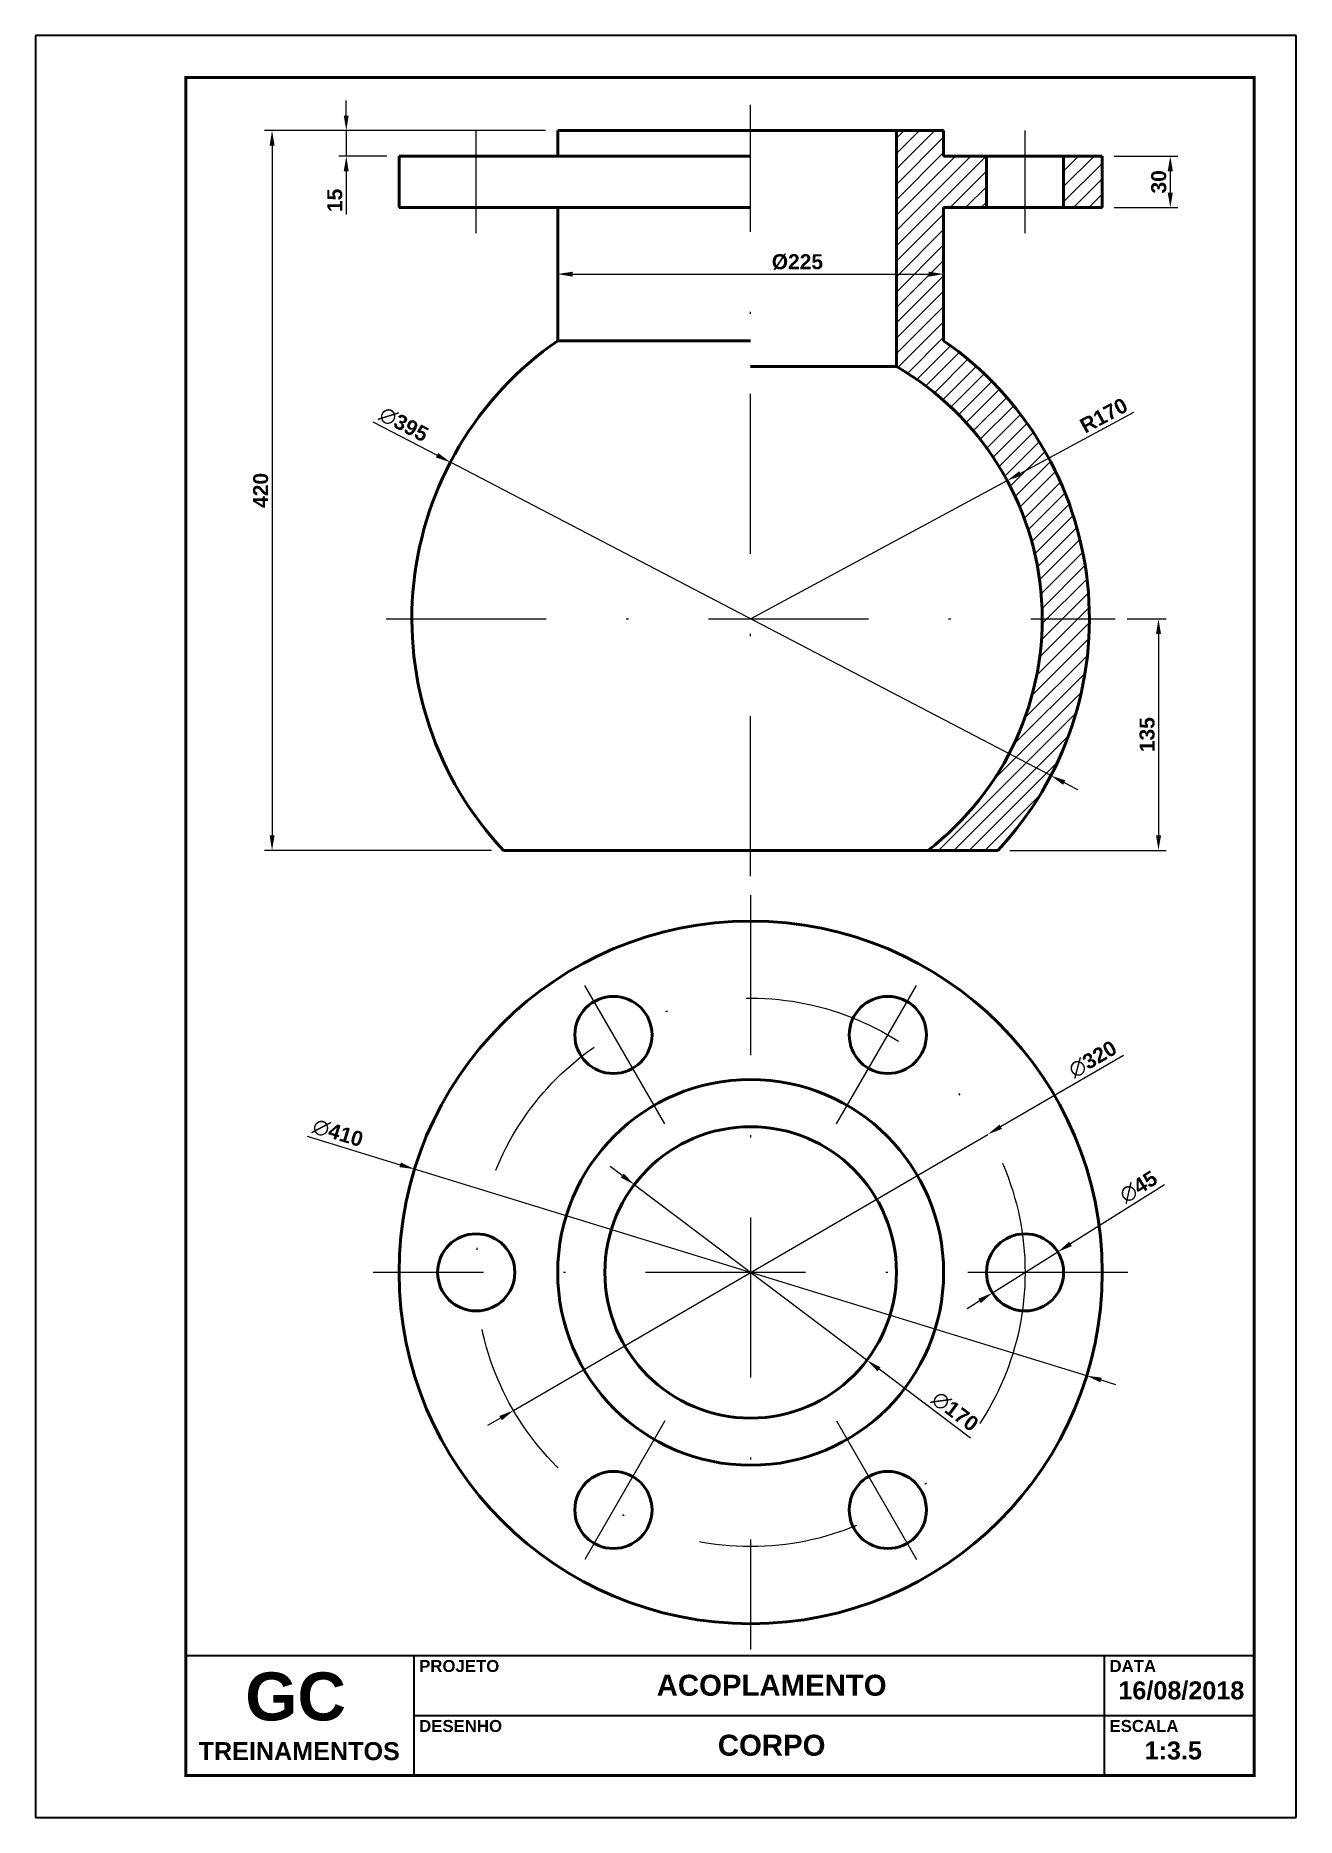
# Paper-space layout 'A4 Retrato' of a CAD drawing. Header units: millimetres. Extents: x 749 to 959, y -164 to 133.
# The model-space entities are those that its viewports show. They can reach past a viewport. Long polylines and large blocks are cut down to what shows.
import ezdxf

# ---------------------------------------------------------------- set-up
doc = ezdxf.new("R2010")
doc.units = ezdxf.units.MM
doc.header["$LTSCALE"] = 0.3
doc.linetypes.add('DASHDOTX2', pattern=[50.8, 25.4, -12.7, 0, -12.7])
for name, color, linetype, lineweight in [('Contorno', 5, 'Continuous', 50), ('cotas', 7, 'Continuous', 9), ('formato', 7, 'Continuous', 35), ('Hachura', 252, 'Continuous', 15), ('Linha de Centro', 46, 'DASHDOTX2', 9)]:
    doc.layers.add(name, color=color, linetype=linetype, lineweight=lineweight)
doc.layers.add('texto', color=102, linetype='Continuous')
doc.styles.add('Cotas', font='')
doc.styles.add('texto', font='')
doc.styles.get('Cotas').set_extended_font_data('Arial', bold=True)
doc.styles.get('texto').set_extended_font_data('Arial', bold=True)
doc.dimstyles.new('Cotas', dxfattribs={"dimscale": 0, "dimtxt": 2.5, "dimasz": 2.5, "dimexe": 1.25, "dimexo": 2, "dimtad": 1, "dimtxsty": 'Cotas', "dimcen": 2.5, "dimclrt": 102, "dimadec": 0, "dimazin": 0, "dimtfac": 1, "dimtmove": 0, "dimatfit": 3, "dimfxl": 1, "dimarcsym": 0})

# ---------------------------------------------------------------- blocks, each defined once
blk = doc.blocks.new('*D27')
at = {"layer": 'cotas', "color": 0, "lineweight": -2, "transparency": 16777216}
for p, q in [((11866.6, 1234.5), (11866.6, 1243.3)), ((11982.8, 1225.8), (11862.2, 1225.8)), ((11866.6, 1225.8), (11866.6, 1210.8)), ((11890.3, 1210.8), (11862.2, 1210.8)), ((11866.6, 1202), (11866.6, 1176.7))]:
    blk.add_line(p, q, dxfattribs=at)
at = {"layer": 'cotas', "color": 0, "transparency": 16777216}
for points in [[(11865.1, 1234.5), (11868, 1234.5), (11866.6, 1225.8)], [(11865.1, 1202), (11868, 1202), (11866.6, 1210.8)]]:
    blk.add_solid(points, dxfattribs=at)
at = {"layer": 'Defpoints', "color": 0, "transparency": 16777216}
for p in [(11989.8, 1225.8), (11866.6, 1210.8), (11897.3, 1210.8)]:
    blk.add_point(p, dxfattribs=at)
at = {"layer": 'cotas', "color": 102, "transparency": 16777216, "insert": (11859.9, 1185), "char_height": 8.75, "attachment_point": 5, "rotation": 90, "style": 'Cotas'}
blk.add_mtext('15', dxfattribs=at)
blk = doc.blocks.new('*D18')
at = {"layer": 'cotas', "color": 0, "lineweight": -2, "transparency": 16777216}
for p, q in [((12314.3, 1210.8), (12351.4, 1210.8)), ((12347, 1202), (12347, 1189.5)), ((12314.3, 1180.8), (12351.4, 1180.8))]:
    blk.add_line(p, q, dxfattribs=at)
at = {"layer": 'cotas', "color": 0, "transparency": 16777216}
for points in [[(12345.5, 1202), (12348.5, 1202), (12347, 1210.8)], [(12345.5, 1189.5), (12348.5, 1189.5), (12347, 1180.8)]]:
    blk.add_solid(points, dxfattribs=at)
at = {"layer": 'Defpoints', "color": 0, "transparency": 16777216}
for p in [(12307.3, 1210.8), (12307.3, 1180.8), (12347, 1180.8)]:
    blk.add_point(p, dxfattribs=at)
at = {"layer": 'cotas', "color": 102, "transparency": 16777216, "insert": (12340.3, 1195.8), "char_height": 8.75, "attachment_point": 5, "rotation": 90, "style": 'Cotas'}
blk.add_mtext('30', dxfattribs=at)
blk = doc.blocks.new('*D26')
at = {"layer": 'cotas', "color": 0, "lineweight": -2, "transparency": 16777216}
for p, q in [((11982.8, 1225.8), (11819, 1225.8)), ((11823.3, 1217), (11823.3, 814.5)), ((11951.2, 805.8), (11819, 805.8))]:
    blk.add_line(p, q, dxfattribs=at)
at = {"layer": 'cotas', "color": 0, "transparency": 16777216}
for points in [[(11821.9, 1217), (11824.8, 1217), (11823.3, 1225.8)], [(11821.9, 814.5), (11824.8, 814.5), (11823.3, 805.8)]]:
    blk.add_solid(points, dxfattribs=at)
at = {"layer": 'Defpoints', "color": 0, "transparency": 16777216}
for p in [(11989.8, 1225.8), (11823.3, 805.8), (11958.2, 805.8)]:
    blk.add_point(p, dxfattribs=at)
at = {"layer": 'cotas', "color": 102, "transparency": 16777216, "insert": (11816.7, 1015.8), "char_height": 8.75, "attachment_point": 5, "rotation": 90, "style": 'Cotas'}
blk.add_mtext('420', dxfattribs=at)
blk = doc.blocks.new('*D25')
at = {"layer": 'cotas', "color": 0, "lineweight": -2, "transparency": 16777216}
for p, q in [((11989.8, 1149), (11989.8, 1146.3)), ((12214.8, 1149), (12214.8, 1146.3)), ((11998.6, 1142), (12206.1, 1142))]:
    blk.add_line(p, q, dxfattribs=at)
at = {"layer": 'cotas', "color": 0, "transparency": 16777216}
for points in [[(11998.6, 1143.4), (11998.6, 1140.5), (11989.8, 1142)], [(12206.1, 1143.4), (12206.1, 1140.5), (12214.8, 1142)]]:
    blk.add_solid(points, dxfattribs=at)
at = {"layer": 'Defpoints', "color": 0, "transparency": 16777216}
for p in [(11989.8, 1142), (12214.8, 1142), (12214.8, 1142)]:
    blk.add_point(p, dxfattribs=at)
at = {"layer": 'cotas', "color": 102, "transparency": 16777216, "insert": (12129.6, 1149), "char_height": 8.75, "attachment_point": 5, "style": 'Cotas'}
blk.add_mtext('%%C225', dxfattribs=at)
blk = doc.blocks.new('*D24')
at = {"layer": 'cotas', "color": 0, "lineweight": -2, "transparency": 16777216}
for p, q in [((12321.8, 940.8), (12344.5, 940.8)), ((12340.1, 932), (12340.1, 814.5)), ((12253.5, 805.8), (12344.5, 805.8))]:
    blk.add_line(p, q, dxfattribs=at)
at = {"layer": 'cotas', "color": 0, "transparency": 16777216}
for points in [[(12338.7, 932), (12341.6, 932), (12340.1, 940.8)], [(12338.7, 814.5), (12341.6, 814.5), (12340.1, 805.8)]]:
    blk.add_solid(points, dxfattribs=at)
at = {"layer": 'Defpoints', "color": 0, "transparency": 16777216}
for p in [(12314.8, 940.8), (12246.5, 805.8), (12340.1, 805.8)]:
    blk.add_point(p, dxfattribs=at)
at = {"layer": 'cotas', "color": 102, "transparency": 16777216, "insert": (12333.5, 873.3), "char_height": 8.75, "attachment_point": 5, "rotation": 90, "style": 'Cotas'}
blk.add_mtext('135', dxfattribs=at)
blk = doc.blocks.new('*D23')
at = {"layer": 'cotas', "color": 0, "lineweight": -2, "transparency": 16777216}
for p, q in [((11882, 1055.8), (11919.5, 1036.3)), ((12277.4, 849.4), (11927.3, 1032.2)), ((12285.2, 845.3), (12292.9, 841.3))]:
    blk.add_line(p, q, dxfattribs=at)
at = {"layer": 'cotas', "color": 0, "transparency": 16777216}
for points in [[(11920.2, 1037.6), (11918.8, 1035), (11927.3, 1032.2)], [(12285.8, 846.6), (12284.5, 844), (12277.4, 849.4)]]:
    blk.add_solid(points, dxfattribs=at)
at = {"layer": 'Defpoints', "color": 0, "transparency": 16777216}
for p in [(11927.3, 1032.2), (12277.4, 849.4)]:
    blk.add_point(p, dxfattribs=at)
at = {"layer": 'cotas', "color": 102, "transparency": 16777216, "insert": (11900.1, 1054.3), "char_height": 8.75, "attachment_point": 5, "rotation": 332.426, "style": 'Cotas'}
blk.add_mtext('∅395', dxfattribs=at)
blk = doc.blocks.new('*D22')
at = {"layer": 'cotas', "color": 0, "lineweight": -2, "transparency": 16777216}
for p, q in [((12325.5, 1061.2), (12259.6, 1025.7)), ((12102.3, 940.8), (12251.9, 1021.5))]:
    blk.add_line(p, q, dxfattribs=at)
at = {"layer": 'cotas', "color": 0, "transparency": 16777216}
blk.add_solid([(12258.9, 1027), (12260.3, 1024.4), (12251.9, 1021.5)], dxfattribs=at)
at = {"layer": 'Defpoints', "color": 0, "transparency": 16777216}
for p in [(12251.9, 1021.5), (12102.3, 940.8)]:
    blk.add_point(p, dxfattribs=at)
at = {"layer": 'cotas', "color": 102, "transparency": 16777216, "insert": (12308.2, 1059.5), "char_height": 8.75, "attachment_point": 5, "rotation": 28.3545, "style": 'Cotas'}
blk.add_mtext('R170', dxfattribs=at)
blk = doc.blocks.new('*D17')
at = {"layer": 'cotas', "color": 0, "lineweight": -2, "transparency": 16777216}
for p, q in [((12343.6, 610.6), (12288.8, 576.2)), ((12243.3, 547.6), (12281.4, 571.5)), ((12235.9, 542.9), (12228.5, 538.3))]:
    blk.add_line(p, q, dxfattribs=at)
at = {"layer": 'cotas', "color": 0, "transparency": 16777216}
for points in [[(12288, 577.4), (12289.6, 574.9), (12281.4, 571.5)], [(12235.1, 544.2), (12236.6, 541.7), (12243.3, 547.6)]]:
    blk.add_solid(points, dxfattribs=at)
at = {"layer": 'Defpoints', "color": 0, "transparency": 16777216}
for p in [(12281.4, 571.5), (12243.3, 547.6)]:
    blk.add_point(p, dxfattribs=at)
at = {"layer": 'cotas', "color": 102, "transparency": 16777216, "insert": (12328.5, 609.4), "char_height": 8.75, "attachment_point": 5, "rotation": 32.1517, "style": 'Cotas'}
blk.add_mtext('∅45', dxfattribs=at)
blk = doc.blocks.new('*D21')
at = {"layer": 'cotas', "color": 0, "lineweight": -2, "transparency": 16777216}
for p, q in [((12319.7, 686.2), (12248.1, 644.5)), ((11964.1, 479), (12240.6, 640.1)), ((11956.5, 474.6), (11949, 470.2))]:
    blk.add_line(p, q, dxfattribs=at)
at = {"layer": 'cotas', "color": 0, "transparency": 16777216}
for points in [[(12247.4, 645.8), (12248.9, 643.3), (12240.6, 640.1)], [(11955.8, 475.8), (11957.3, 473.3), (11964.1, 479)]]:
    blk.add_solid(points, dxfattribs=at)
at = {"layer": 'Defpoints', "color": 0, "transparency": 16777216}
for p in [(12240.6, 640.1), (11964.1, 479)]:
    blk.add_point(p, dxfattribs=at)
at = {"layer": 'cotas', "color": 102, "transparency": 16777216, "insert": (12301.8, 683.9), "char_height": 8.75, "attachment_point": 5, "rotation": 30.2335, "style": 'Cotas'}
blk.add_mtext('∅320', dxfattribs=at)
blk = doc.blocks.new('*D20')
at = {"layer": 'cotas', "color": 0, "lineweight": -2, "transparency": 16777216}
for p, q in [((11843.7, 639), (11898, 622.3)), ((12298.3, 499.3), (11906.4, 619.8)), ((12306.6, 496.8), (12315, 494.2))]:
    blk.add_line(p, q, dxfattribs=at)
at = {"layer": 'cotas', "color": 0, "transparency": 16777216}
for points in [[(11898.4, 623.7), (11897.6, 621), (11906.4, 619.8)], [(12307.1, 498.1), (12306.2, 495.4), (12298.3, 499.3)]]:
    blk.add_solid(points, dxfattribs=at)
at = {"layer": 'Defpoints', "color": 0, "transparency": 16777216}
for p in [(11906.4, 619.8), (12298.3, 499.3)]:
    blk.add_point(p, dxfattribs=at)
at = {"layer": 'cotas', "color": 102, "transparency": 16777216, "insert": (11861.7, 640.9), "char_height": 8.75, "attachment_point": 5, "rotation": 342.915, "style": 'Cotas'}
blk.add_mtext('∅410', dxfattribs=at)
blk = doc.blocks.new('*D19')
at = {"layer": 'cotas', "color": 0, "lineweight": -2, "transparency": 16777216}
for p, q in [((12027.5, 616), (12020.5, 621.3)), ((12034.5, 610.8), (12170.2, 508.3)), ((12230.6, 462.8), (12177.2, 503.1))]:
    blk.add_line(p, q, dxfattribs=at)
at = {"layer": 'cotas', "color": 0, "transparency": 16777216}
for points in [[(12028.4, 617.2), (12026.6, 614.9), (12034.5, 610.8)], [(12178, 504.2), (12176.3, 501.9), (12170.2, 508.3)]]:
    blk.add_solid(points, dxfattribs=at)
at = {"layer": 'Defpoints', "color": 0, "transparency": 16777216}
for p in [(12034.5, 610.8), (12170.2, 508.3)]:
    blk.add_point(p, dxfattribs=at)
at = {"layer": 'cotas', "color": 102, "transparency": 16777216, "insert": (12221.5, 478.4), "char_height": 8.75, "attachment_point": 5, "rotation": 322.9526, "style": 'Cotas'}
blk.add_mtext('∅170', dxfattribs=at)

msp = doc.modelspace()

# ---------------------------------------------------------------- hatches: boundary and pattern name
at = {"layer": 'Hachura'}
h = msp.add_hatch(dxfattribs=at)
h.set_pattern_fill('ANSI31', color=256, scale=2)
h.set_pattern_definition([(45, (89.0293, -756.2577), (-4.490128, 4.490128), [])])
h.paths.add_polyline_path([(12214.83, 1180.798), (12239.83, 1180.798), (12239.83, 1210.798), (12214.83, 1210.798), (12214.83, 1225.798), (12187.33, 1225.798), (12187.33, 1088.022, -0.26794919), (12272.33, 940.798), (12299.83, 940.798, 0.24597637), (12214.83, 1103.125)])
h.paths.add_polyline_path([(12307.33, 1210.798), (12284.83, 1210.798), (12284.83, 1180.798), (12307.33, 1180.798)])
h.paths.add_polyline_path([(12299.83, 940.798), (12272.33, 940.798, -0.23349854), (12205.649, 805.798), (12246.487, 805.798, 0.19040403)])

# ---------------------------------------------------------------- linework, layer by layer
at = {"layer": 'Contorno'}
for p, q in [((12102.33, 1225.798), (11989.83, 1225.798)), ((11989.83, 1210.798), (11989.83, 1225.798)), ((12102.33, 1225.798), (12214.83, 1225.798)), ((12187.33, 1088.022), (12187.33, 1225.798)), ((12214.83, 1210.798), (12214.83, 1225.798)), ((12102.33, 1210.798), (11897.33, 1210.798)), ((11897.33, 1180.798), (11897.33, 1210.798)), ((12214.83, 1210.798), (12307.33, 1210.798)), ((12239.83, 1180.798), (12239.83, 1210.798)), ((12284.83, 1180.798), (12284.83, 1210.798)), ((12307.33, 1180.798), (12307.33, 1210.798)), ((12102.33, 1180.798), (11897.33, 1180.798)), ((11989.83, 1103.125), (11989.83, 1180.798)), ((12214.83, 1180.798), (12307.33, 1180.798)), ((12214.83, 1103.125), (12214.83, 1180.798)), ((11989.83, 1103.125), (12102.33, 1103.125)), ((12187.33, 1088.022), (12102.33, 1088.022)), ((12102.33, 805.798), (11958.173, 805.798)), ((12102.33, 805.798), (12246.487, 805.798))]:
    msp.add_line(p, q, dxfattribs=at)
for centre, radius in [((12102.33, 559.552), 205), ((12022.33, 698.116), 22.5), ((12182.33, 698.116), 22.5), ((12102.33, 559.552), 112.5), ((12102.33, 559.552), 85), ((11942.33, 559.552), 22.5), ((12262.33, 559.552), 22.5), ((12022.33, 420.988), 22.5), ((12182.33, 420.988), 22.5)]:
    msp.add_circle(centre, radius, dxfattribs=at)
for radius, start, end in [(197.5, 124.723749, 223.121232), (197.5, 316.878768, 55.276251), (170, 307.428006, 60)]:
    msp.add_arc((12102.33, 940.798), radius, start, end, dxfattribs=at)
at = {"layer": 'Linha de Centro'}
for p, q in [((12102.33, 790.798), (12102.33, 1240.798)), ((11942.33, 1165.798), (11942.33, 1225.798)), ((12262.33, 1165.798), (12262.33, 1225.798)), ((11889.83, 940.798), (12314.83, 940.798)), ((12102.33, 779.552), (12102.33, 339.552)), ((12052.33, 646.154), (11992.33, 750.077)), ((12152.33, 646.154), (12212.33, 750.077)), ((12322.33, 559.552), (11882.33, 559.552)), ((12052.33, 472.949), (11992.33, 369.026)), ((12152.33, 472.949), (12212.33, 369.026))]:
    msp.add_line(p, q, dxfattribs=at)
msp.add_circle((12102.33, 559.552), 160, dxfattribs=at)

# ---------------------------------------------------------------- dimensions: what is measured, and where the dimension line sits
at = {"layer": 'cotas'}
for base, p1, p2, picture, middle in [((11866.55, 1210.798), (11989.83, 1225.798), (11897.33, 1210.798), '*D27', (11859.895, 1184.981)), ((11823.348, 805.798), (11989.83, 1225.798), (11958.173, 805.798), '*D26', (11816.693, 1015.798)), ((12347.002, 1180.798), (12307.33, 1210.798), (12307.33, 1180.798), '*D18', (12340.347, 1195.798)), ((12340.128, 805.798), (12314.83, 940.798), (12246.487, 805.798), '*D24', (12333.473, 873.298))]:
    dim = msp.add_linear_dim(base=base, p1=p1, p2=p2, angle=90, dimstyle='Cotas', override={"dimscale": 3.5}, dxfattribs=at)
    dim.commit()
    dim.dimension.update_dxf_attribs({"geometry": picture, "text_midpoint": middle})
dim = msp.add_linear_dim(base=(12214.83, 1141.961), p1=(11989.83, 1141.961), p2=(12214.83, 1141.961), text='%%C<>', dimstyle='Cotas', override={"dimscale": 3.5}, dxfattribs=at)
dim.commit()
dim.dimension.update_dxf_attribs({"geometry": '*D25', "text_midpoint": (12129.636, 1141.961), "dimtype": 160})
dim = msp.add_radius_dim(center=(12102.33, 940.798), mpoint=(12251.934, 1021.535), dimstyle='Cotas', override={"dimscale": 3.5}, dxfattribs=at)
dim.commit()
dim.dimension.update_dxf_attribs({"geometry": '*D22', "text_midpoint": (12311.344, 1053.597), "dimtype": 164})
dim = msp.add_diameter_dim_2p(p1=(12277.396, 849.376), p2=(11927.263, 1032.219), dimstyle='Cotas', override={"dimscale": 3.5}, dxfattribs=at)
dim.commit()
dim.dimension.update_dxf_attribs({"geometry": '*D23', "text_midpoint": (11900.137, 1054.3)})
for p1, p2, picture, middle in [((11964.093, 478.988), (12240.566, 640.116), '*D21', (12305.304, 677.845)), ((12298.283, 499.325), (11906.376, 619.779), '*D20', (11859.598, 634.156)), ((12034.488, 610.762), (12170.171, 508.341), '*D19', (12217.274, 472.786)), ((12243.28, 547.578), (12281.379, 571.525), '*D17', (12332.263, 603.509))]:
    dim = msp.add_diameter_dim_2p(p1=p1, p2=p2, dimstyle='Cotas', override={"dimscale": 3.5}, dxfattribs=at)
    dim.commit()
    dim.dimension.update_dxf_attribs({"geometry": picture, "text_midpoint": middle, "dimtype": 163})

psp = doc.layouts.new('A4 Retrato')

# ---------------------------------------------------------------- linework, layer by layer
at = {"layer": 'formato'}
for p, q in [((958.99, 132.64), (748.99, 132.64)), ((748.99, 132.64), (748.99, -164.36)), ((958.99, -164.36), (958.99, 132.64)), ((773.99, -137.36), (951.99, -137.36)), ((811.99, -137.36), (811.99, -157.36)), ((926.99, -137.36), (926.99, -157.36)), ((951.99, -157.36), (951.99, -137.36)), ((811.99, -147.36), (951.99, -147.36)), ((773.99, -157.36), (951.99, -157.36)), ((748.99, -164.36), (958.99, -164.36))]:
    psp.add_line(p, q, dxfattribs=at)
at = {"layer": 'formato', "const_width": 0.5}
psp.add_lwpolyline([(951.99, -157.36), (951.99, 125.64), (773.99, 125.64), (773.99, -157.36)], close=True, dxfattribs=at)

# ---------------------------------------------------------------- texts
at = {"layer": 'texto', "style": 'texto'}
for s, width, gutter_width, insert, char_height, attachment_point in [('PROJETO', 88, 12.5, (812.87, -138.13), 2, 1), ('DATA', 88, 12.5, (927.87, -138.13), 2, 1), ('GC', 55, 17.5, (792.29, -144.26), 8, 5), ('ACOPLAMENTO', 100, 12.5, (871.59, -142.36), 3.5, 5), ('16/08/2018', 23, 12.5, (939.84, -143.24), 3, 5), ('DESENHO', 88, 12.5, (812.87, -148.13), 2, 1), ('ESCALA', 88, 12.5, (927.87, -148.13), 2, 1), ('CORPO', 100, 12.5, (871.59, -152.36), 3.5, 5), ('TREINAMENTOS', 13.9793, 12.5, (776.13, -151.82), 3, 1), ('1:3.5', 23, 12.5, (938.49, -153.24), 3, 5)]:
    psp.add_mtext_dynamic_manual_height_columns(s, width=width, gutter_width=gutter_width, heights=[0], dxfattribs=dict(at, insert=insert, char_height=char_height, attachment_point=attachment_point))

# ---------------------------------------------------------------- viewports
at = {"layer": '0', "view_target_point": (10310.75, -1164.741)}
psp.add_viewport(center=(862.99, -15.86), size=(178, 283), view_center_point=(1773.73, 1926.115), view_height=990.5, dxfattribs=at)

doc.saveas('drawing.dxf')
